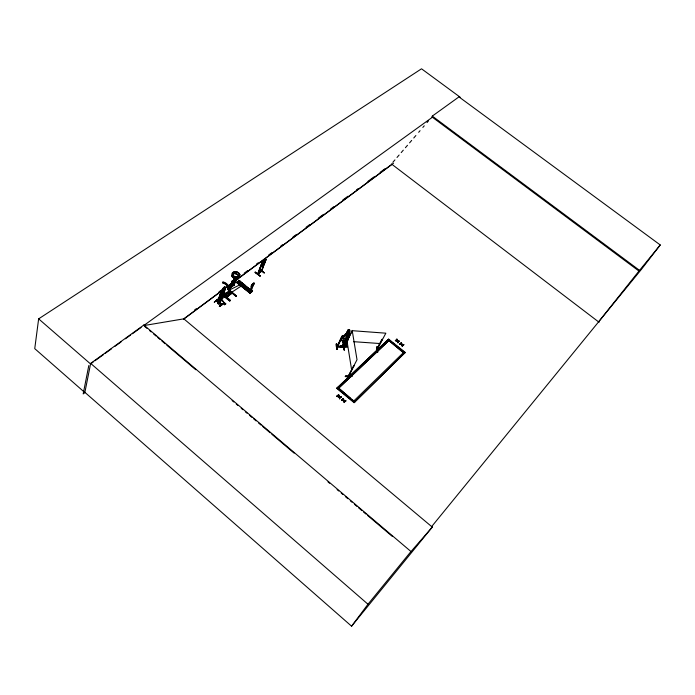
<?xml version="1.0" encoding="UTF-8"?>
<svg xmlns="http://www.w3.org/2000/svg" width="695" height="695" viewBox="0 0 695 695"><rect width="100%" height="100%" fill="white"/><g stroke="black" fill="none" stroke-linecap="round" stroke-linejoin="round"><path stroke-width="1.04" d="M232.677 273.96C229.863 275.793 234.441 280.033 237.195 278.599M232.834 274.012L231.791 275.924M234.093 278.321L231.895 275.759M343.773 345.884L342.861 340.289L342.948 340.871M342.661 340.732L342.861 340.289L342.626 340.767L343.217 340.837L343.13 340.341L342.974 341.21M226.509 297.104L225.962 296.652L226.414 297.382L232.139 293.073L231.713 292.308L232.139 293.073M231.678 292.751L232.087 293.108M251.651 291.127L251.199 290.562M242.824 285.35L242.894 285.897M260.825 265.933L260.773 267.071L263.944 264.699M348.464 376.308L357.013 359.741L352.183 330.403L344.008 347.283M348.629 375.917L348.82 375.404L348.682 375.873M344.616 347.335L344.138 347.109M347.43 341.506L344.181 347.361M343.956 347.483L344.294 346.788M251.599 290.779L251.008 292.204L251.798 290.788M241.313 282.266L239.167 284.02L241.313 282.266L242.616 283.49L230.862 289.276M229.419 294.671L229.254 294.428M343.182 340.819L343.695 345.606M231.939 275.802L232.808 274.082M460.151 97.204L421.526 68.796L38.642 318.857L34.75 348.647L84.833 392.562L90.663 363.389L143.839 325.034L410.971 551.517L410.649 551.96L432.281 527.105L431.665 526.575L641.763 268.922L660.25 244.961L458.952 96.9L432.299 116.1L431.934 116.89L638.966 271.059L660.25 244.961M229.072 287.661L227.656 287.982L229.88 290.449L230.653 287.852L229.246 288.173L228.916 287.487A6.342 3.527 47.3 0 0 223.13 282.509L222.496 282.396L223.356 283.247A5.43 3.015 47.3 0 1 228.585 288.095L229.072 287.661A5.43 3.015 47.3 0 0 223.842 282.822L222.808 283.143M229.88 290.449L230.653 287.852M251.46 290.632L251.408 291.066L252.068 290.519L250.886 292.108M250.938 290.614L253.414 285.028A2.207 0.625 -50.7 0 0 254.109 283.082A2.207 0.625 -50.7 0 0 252.137 284.62A2.207 0.625 -50.7 0 0 251.442 286.566L251.338 286.479A2.207 0.625 -50.7 0 1 252.042 284.533A2.207 0.625 -50.7 0 1 254.005 282.995A2.207 0.625 -50.7 0 1 253.31 284.941L250.843 290.319M251.529 291.214L251.946 290.423M88.804 365.553L83.183 393.935L85.085 392.51M231.704 283.291L183.819 318.849L143.7 325.59L143.839 325.034M346.788 346.492C326.911 344.225 360.158 347.743 340.541 346.014M346.77 346.249L340.489 345.771M351.8 376.586C339.23 375.491 347.474 377.802 351.879 376.325M346.136 334.825L346.727 332.957L346.206 334.834M236.821 271.962L233.711 271.71L231.965 273.413L232.677 275.68M251.338 286.479L249.844 291.605L251.121 290.432M219.003 297.46L221.601 290.354L219.49 297.495M223.521 292.821L220.133 295.462L221.775 290.493M221.601 290.354L219.107 297.695L223.529 294.367C224.589 291.978 222.539 294.445 223.894 293.351M219.759 297.668C219.359 296.383 219.429 296.704 219.707 296.226M214.321 302.134L218.847 298.659L214.399 301.986M221.192 290.658L222.965 289.146C222.609 287.799 226.214 285.159 224.381 288.156L224.963 288.06L224.12 290.632L221.679 293.325L221.314 292.786L222.148 290.215L223.026 289.198M222.991 289.181L223.416 287.765M224.841 286.635L224.329 288.112L225.736 287.443L223.512 294.428C208.795 304.679 237.221 287.626 219.194 297.755M216.267 300.753L221.245 304.827M226.214 293.316L229.367 291.631L223.147 294.741L225.597 287.374L223.121 294.715L224.233 290.614M262.145 262.293L257.776 274.212L261.798 271.137L265.629 260.008L261.389 271.45L264.899 261.285M217.995 303.533L220.306 296.53L221.158 296.635L220.758 296.27L218.447 303.202L218.812 303.524L218.404 303.854L220.758 296.895C217.188 297.39 217.387 312.88 220.81 296.939M220.567 296.252L218.352 303.194L218.847 303.602L221.106 296.557L220.715 296.305M258.166 273.448C266.88 268.088 256.507 273.265 258.192 273.969L261.998 262.753L257.61 274.073L261.78 270.564L261.668 271.024M219.828 302.229L219.429 302.586L222.131 295.288L219.915 302.838M219.776 302.864L222.096 295.94L221.696 295.531M219.968 302.881L222.096 295.94M219.299 306.33C223.269 303.55 229.211 299.562 219.577 306.547L223.833 302.794L219.577 306.547L224.45 302.959L220.967 298.511L224.19 303.159M219.403 306.147L223.807 303.003M226.414 297.382L232.208 292.673L226.431 296.93M229.645 288.138L232.443 280.789L230.262 288.025C229.098 287.843 235.926 282.943 233.85 285.35L236.352 277.896L234.154 285.124M229.863 288.251L232.443 280.789M233.537 285.237L234.258 283.195M233.746 285.393L236.526 278.035M240.418 281.544C234.163 285.28 243.589 281.736 239.071 280.459L236.873 282.309L250.313 292.995L236.7 282.5L250.026 293.212L250.652 292.604M221.531 294.185L229.715 301.013L230.358 300.214L222.157 293.386L221.531 294.185L229.715 301.031M227.769 289.537L227.969 289.068L236.118 295.879L235.909 296.339L227.769 289.537L228.255 289.146L236.396 295.94L235.909 296.339M236.013 296.183L227.977 289.085M245.205 285.393L243.068 287.157L245.205 285.393L243.858 284.307L221.401 299.059M249.288 290.988L249.088 291.553L250.443 292.647L250.652 292.082L249.288 290.988L248.88 291.822L250.261 290.632M250.026 293.212L250.652 292.082M257.776 274.212L258.071 273.352M251.208 289.485L252.563 290.571L250.443 292.647M251.877 291.665L252.563 290.571M263.692 260.851L264.161 259.443L265.49 258.427L264.56 262.432L262.232 264.969L261.954 264.378C266.315 256.299 260.781 264.63 262.71 261.494M255.048 272.37C270.424 283.881 244.901 264.378 260.069 276.097M261.989 270.755L261.841 271.102M260.834 266.02L260.712 267.01L263.857 264.621L266.22 259.322L264.925 259.878M264.23 272.9L259.391 269.026L264.274 272.744M223.955 294.376L224.494 294.272L223.964 294.289M348.577 375.43L348.725 376.36L353.885 365.587L348.386 375.804M349.316 337.327L349.02 336.832L343.99 347.735L347.978 340.055M232.764 274.091L234.293 273.569L237.542 274.76L238.611 276.879L238.22 278.791L239.141 276.897L237.933 274.542L236.239 273.535M345.91 340.811L339.664 340.446L346.006 340.672M337.092 346.796L342.036 336.171L336.979 346.788L337.284 346.449M340.889 339.099L342.557 335.659L344.798 335.268L345.432 333.965L347.526 334.173L346.892 335.477L348.734 336.024L346.97 339.534M342.609 336.215L337.718 346.475M337.336 349.29C334.834 345.485 337.214 338.978 337.006 349.324M347.43 334.217L345.485 334.069L344.798 335.268M345.45 335.042L347.978 330.334L346.249 334.495M345.667 335.06L348.351 329.482L349.203 334.747L349.116 332.514L349.854 331.228L349.498 329.473L349.854 331.228M343.156 340.42L342.722 341.141M345.528 335.52L348.421 329.56M342.983 341.262L343.217 340.785M340.871 346.953L347.135 347.265M349.568 329.482L348.847 330.872L348.751 329.647M347.422 334.156L346.796 335.511L347.63 336.024L346.44 338.43L344.902 339.386L342.965 339.247L342.427 338.144L343.599 335.728L344.85 335.372M349.498 330.09L349.455 331.576L349.672 331.141M342.809 344.425L343.99 349.793M344.068 350.019L343.191 344.668M342.539 347.144L346.744 338.465M347.934 336.232L349.151 332.523M342.626 347.161L347.674 336.58L348.273 336.814L347.709 336.771M348.742 335.077L343.512 345.98L348.525 335.06L348.603 335.546M343.417 346.814C327.015 347.326 345.398 345.128 343.113 347.231L349.255 334.712M343.99 347.735L352.304 330.69L385.855 333.192L376.968 349.793C377.785 348.89 375.248 350.115 377.159 349.394M347.457 341.697L344.711 347.196M344.468 349.854L343.599 345.754M342.809 346.788L343.33 346.623M336.728 388.357L388.661 339.125L405.228 352.435L354.085 402.666L336.728 388.357L388.661 339.125M337.11 346.197L337.813 346.249M345.502 376.004L351.879 376.342L345.424 376.256M238.316 278.721L237.916 278.452M338.934 396.967L336.901 396.454L339.038 396.758L339.638 398.756L339.038 396.758M338.917 396.35C333.817 395.69 340.168 394.143 338.812 396.558M338.656 394.673L339.247 396.637L341.306 397.158L339.351 396.428L338.656 394.673L338.239 395.177M339.638 398.756L339.473 396.836L341.41 396.949M339.942 398.461L339.473 396.836M339.36 397.045L341.089 397.253M341.48 400.242L341.914 399.721L343.504 400.129L341.48 400.242L343.512 400.754L344.225 402.544L344.633 402.04L344.051 400.624L345.676 401.041L344.051 400.624M343.391 400.337L342.817 398.956L343.234 398.452C342.461 401.302 348.786 401.137 343.929 400.207M342.817 398.956L343.234 398.452M343.512 400.754L341.592 400.033M344.225 402.544L343.625 400.546M344.633 402.04L343.947 400.833M376.412 349.707L382.441 339.334L381.885 339.299L376.542 349.741M377.255 349.194L376.968 349.767M376.916 347.014L377.715 352.113M354.007 400.772L403.395 352.634M224.476 291.101L223.59 292.882L224.528 291.144M354.085 402.666L405.228 352.435M395.351 340.689L397.34 340.976L397.948 342.8L397.227 341.184L395.351 340.689L395.742 340.211L397.219 340.611L395.742 340.211M397.106 340.819L396.637 339.351L397.219 340.611M396.906 339.099L397.497 340.897L399.408 341.401L397.618 340.689L396.906 339.099L396.524 339.568M397.948 342.8L397.74 341.054L399.521 341.193M398.209 342.548L397.74 341.054M397.627 341.262L399.243 341.462M399.695 344.173L400.085 343.695L401.562 344.094L399.695 344.173L401.571 344.668L402.292 346.292L402.674 345.823L402.084 344.538L402.674 345.823M401.441 344.303L401.25 342.574L401.962 344.173L403.865 344.677L401.84 344.381L401.25 342.574M401.571 344.668L399.807 343.964M402.292 346.292L401.684 344.459M263.926 264.691L264.882 262.988M401.971 344.746L403.587 344.946L402.084 344.538M404.368 353.416L387.966 339.786L403.534 352.747M216.076 300.918L221.053 304.975M216.293 300.735L221.271 304.836M221.314 304.653L216.388 300.518M235.092 281.24L232.321 284.133L233.086 280.797L234.432 278.4L235.883 277.331L235.405 278.721L235.97 278.652M255.326 272.014L260.182 275.863M230.175 300.596L221.992 293.75L230.193 300.666M228.916 292.178L227.665 293.064C236.1 287.687 216.91 297.773 219.29 298.068M234.267 273.317L236.248 273.535M84.877 392.336L351.583 626.204L367.976 604.233L410.971 551.517M236.978 282.292L237.325 281.892L250.739 292.647L238.272 282.596M250.634 290.006L239.106 280.65L238.428 281.162M252.398 291.327L239.002 280.598L237.03 282.24M598.577 321.881L638.966 271.059M223.199 294.654L229.185 291.379M234.128 285.106L230.306 287.921M230.375 287.6L230.097 287.852M351.583 626.204L432.333 527.036L431.717 526.523M376.499 349.498L376.916 349.498M377.011 349.759L376.473 349.707M392.831 162.326L394.925 159.893M397.019 157.461L399.112 155.028M401.206 152.587L403.3 150.155M405.402 147.722L407.496 145.29M409.59 142.857L411.683 140.416M413.777 137.984L415.871 135.551M418.668 132.302L420.058 130.686M422.855 127.437L424.254 125.812M427.043 122.572L428.441 120.947M232.634 275.646L235.31 277.036L238.411 276.601L240.149 274.638L238.307 276.471M343.156 347.205L337.023 346.762M242.981 285.106L243.024 286.019L243.771 286.105M242.842 285.332L243.467 284.985L244.162 285.567M223.156 294.68L229.324 291.57M250.044 293.203L236.752 282.465M250.452 292.882L236.969 282.066M252.111 291.561L251.686 291.883L239.21 281.866M346.875 338.856L347.57 338.144L346.788 338.934M345.563 401.25L345.997 400.728M403.465 345.154L403.865 344.677M232.434 273.604L234.007 272.075L236.787 272.049L239.115 273.665L239.262 276.827L237.099 278.417M224.563 304.775L225.137 304.297M336.901 396.454L337.327 395.942M229.228 288.147L229.715 287.713M222.496 282.396L223.608 282.083A6.342 3.527 47.3 0 1 229.402 287.052L229.724 287.739M220.193 297L219.438 297.582L220.471 298.902L221.219 298.32L220.098 297.06L221.219 298.32M250.235 292.908L252.311 291.274M226.466 293.785L224.329 294.975L228.412 292.404L223.286 295.801L226.136 293.942M229.263 291.796L225.015 295.001L229.48 291.883L224.772 294.437M224.633 294.298L221.279 296.991L226.301 293.351M242.659 283.343L240.522 285.106L242.616 283.49M225.328 304.219L225.901 303.741L224.607 304.749M264.169 272.97L259.426 268.878M224.52 287.183L223.495 288.312L224.363 287.643M221.992 289.945L225.328 287.304M262.163 262.892L261.624 263.04M265.803 260.139L265.264 260.286L265.629 260.008M223.677 294.541L220.098 297.616L220.35 297.017M219.125 297.851L225.206 294.376M231.687 292.343L226.014 296.687L226.414 296.974M231.817 292.343L225.866 296.991L226.362 297.417L232.234 292.786M225.936 297.104L231.652 292.708M218.977 297.512L219.429 297.173M221.514 295.61L223.312 294.193M225.597 287.374L225.362 287.817M214.338 302.221L218.543 298.659M262.771 261.572L266.168 259.374M261.702 263.657L265.742 260.625M232.617 280.936L232.043 281.084M194.583 309.987L196.329 308.702M218.977 291.9L220.715 290.606M244.232 273.161L247.715 270.572M256.429 264.109L258.166 262.814M268.626 255.065L272.11 252.476M280.815 246.021L282.561 244.727M293.012 236.969L296.496 234.389M306.078 227.274L309.562 224.694M318.267 218.23L323.496 214.355M330.464 209.186L333.947 206.597M342.661 200.134L347.882 196.259M356.596 189.796L358.333 188.51M367.916 181.395L374.014 176.877M380.113 172.351L385.334 168.477M235.179 280.702L391.902 164.307M183.549 319.231L221.01 291.396M226.24 287.513L231.461 283.63M236.691 279.746L393.518 163.247M236.352 277.896L236.135 278.33M93.165 362.06L90.55 363.945L38.642 318.857M94.911 360.801L103.624 354.519M105.362 353.26L111.461 348.855M114.944 346.345L121.043 341.94M125.404 338.795L130.634 335.025M132.371 333.765L141.085 327.475M143.7 325.59L432.394 117.238M219.533 297.512L220.471 298.902M226.848 293.568L219.707 297.703M236.856 271.658L239.506 273.491L239.662 276.966L237.091 278.495M235.379 276.871L238.394 276.601M226.883 293.646L227.995 292.925M230.262 287.365L230.132 287.773M348.238 335.572L342.487 335.581L340.802 339.038M221.818 304.393L216.883 300.292M221.236 296.93L221.957 296.704M232.686 273.83L234.345 273.265M243.076 285.141L243.615 285.132M243.728 286.218L244.232 285.749L243.832 285.089M234.015 284.872L230.436 287.513M337.023 349.307L336.232 343.947M337.275 349.316L336.606 343.782L337.353 349.35M237.012 278.33L234.067 278.191M353.972 366.091L353.659 365.57M376.916 347.031L377.567 352.304M377.116 349.133L376.586 349.125L377.185 349.185M344.581 347.517L344.094 347.543M340.585 345.606L346.848 345.997M337.761 346.353L342.644 346.683M353.538 341.671L380.321 343.565M343.643 345.493L343.903 345.137M342.07 336.363L342.644 336.406M348.056 330.811L347.761 330.316M222.113 296.009L222.496 295.636L221.748 295.653M227.656 287.982L228.585 288.095M229.246 288.173L230.175 288.286M243.589 286.114L243.059 285.906M377.646 352.278L376.673 346.987M235.483 276.871L233.034 275.594L232.434 273.561M218.491 303.168L218.048 303.498M432.299 116.1L639.513 270.346M391.433 163.951L599.09 322.272M388.488 339.447L390.972 341.436M392.632 342.774L394.282 344.103M396.767 346.093L405.046 352.747M251.051 289.607L252.407 290.701M239.671 281.518L250.469 290.206M239.54 281.605L250.435 290.232M238.602 280.91L250.33 290.31M249.131 291.118L250.487 292.204M350.723 398.513L337.666 387.306L354.85 401.918L352.374 399.877M336.893 388.045L354.259 402.353M217.049 300.171L222.009 304.28M183.819 318.849L432.281 527.105M144.525 326.294L147.01 328.396M149.486 330.499L151.136 331.897M153.621 334L156.097 336.102M157.748 337.501L160.232 339.603M161.883 341.01L165.184 343.808M166.843 345.215L195.764 369.74M232.13 400.581L233.781 401.979M236.265 404.082L237.916 405.48M241.226 408.286L242.876 409.685M245.352 411.788L247.012 413.195M249.488 415.297L251.964 417.4M253.623 418.798L256.099 420.901M258.575 423.003L261.059 425.105M262.71 426.513L270.147 432.82M271.797 434.219L294.115 453.14M327.997 481.878L329.656 483.277M337.092 489.584L338.743 490.983M341.228 493.085L342.878 494.493M345.354 496.595L347.839 498.697M350.315 500.8L351.965 502.198M354.45 504.301L356.926 506.403M358.577 507.802L361.887 510.608M363.537 512.007L366.013 514.109M367.672 515.516L392.466 536.54M90.663 363.389L367.976 604.233M337.562 346.614L337.787 346.536M348.178 335.555L348.664 336.093M228.142 287.548L230.366 290.024M348.916 330.881L348.569 330.438L347.387 332.853L347.283 336.389M400.98 342.835L401.562 344.094M222.982 281.97L223.295 282.717M342.93 398.748L343.504 400.129M343.121 398.661L343.825 400.416M343.556 344.52L344.381 350.063M347.04 339.542L345.693 340.715M346.996 340.932L351.661 370.122M345.902 340.889L339.664 340.446M343.113 340.993L343.764 345.128M342.687 340.715L343.417 345.38M340.828 340.368L340.88 339.038M220.167 294.402L220.185 295.505M222.878 289.659L222.035 292.23L223.399 291.188L224.233 288.616L222.878 289.659M216.91 300.136L221.766 304.462L216.892 300.144M222.548 295.601L220.228 302.603L222.548 295.601M232.356 281.327L231.374 285.871C235.37 284.62 240.418 272.405 232.356 281.327M233.807 280.259L232.929 282.848L234.371 281.779L235.249 279.19L233.807 280.259M234.597 278.452L234.441 278.921L235.562 277.739L234.597 278.452M241.764 285.923L243.858 284.307L241.764 285.923M263.553 261.32L262.632 263.874L263.892 262.936L264.812 260.382L263.553 261.32M264.361 259.548L264.196 260.008L265.169 258.948L264.361 259.548M344.642 335.807L343.469 338.222L345.406 338.361L346.588 335.946L344.642 335.807M345.728 334.312L345.519 334.747L346.979 334.408L345.728 334.312M348.708 331.315L347.526 333.722L347.787 335.355L348.977 332.948L348.708 331.315M338.673 388.14L388.931 340.559L338.673 388.14M223.138 293.863L219.663 296.47L223.138 293.863"/></g></svg>
